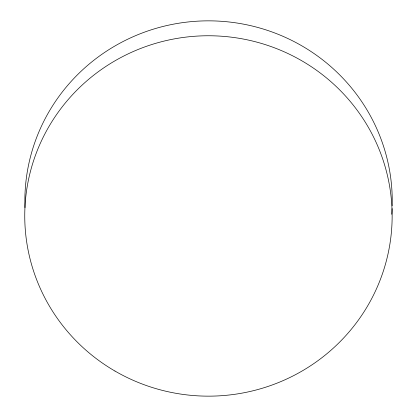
<?xml version="1.0" encoding="UTF-8"?>
<svg xmlns="http://www.w3.org/2000/svg" width="417" height="417" viewBox="0 0 417 417"><rect width="100%" height="100%" fill="white"/><g stroke="black" fill="none" stroke-linecap="round" stroke-linejoin="round"><path stroke-width="0.63" d="M24.984 207.624A183.694 180.196 0.4 0 1 207.567 20.85A183.694 180.196 0.4 0 1 392.183 205.784M392.089 208.615A183.694 180.196 0.4 0 1 391.756 214.265M114.962 371.047A183.694 180.196 0.4 0 0 392.131 217.867A183.694 180.196 0.4 0 0 118.251 58.953A183.694 180.196 0.4 0 0 114.962 371.047"/></g></svg>
